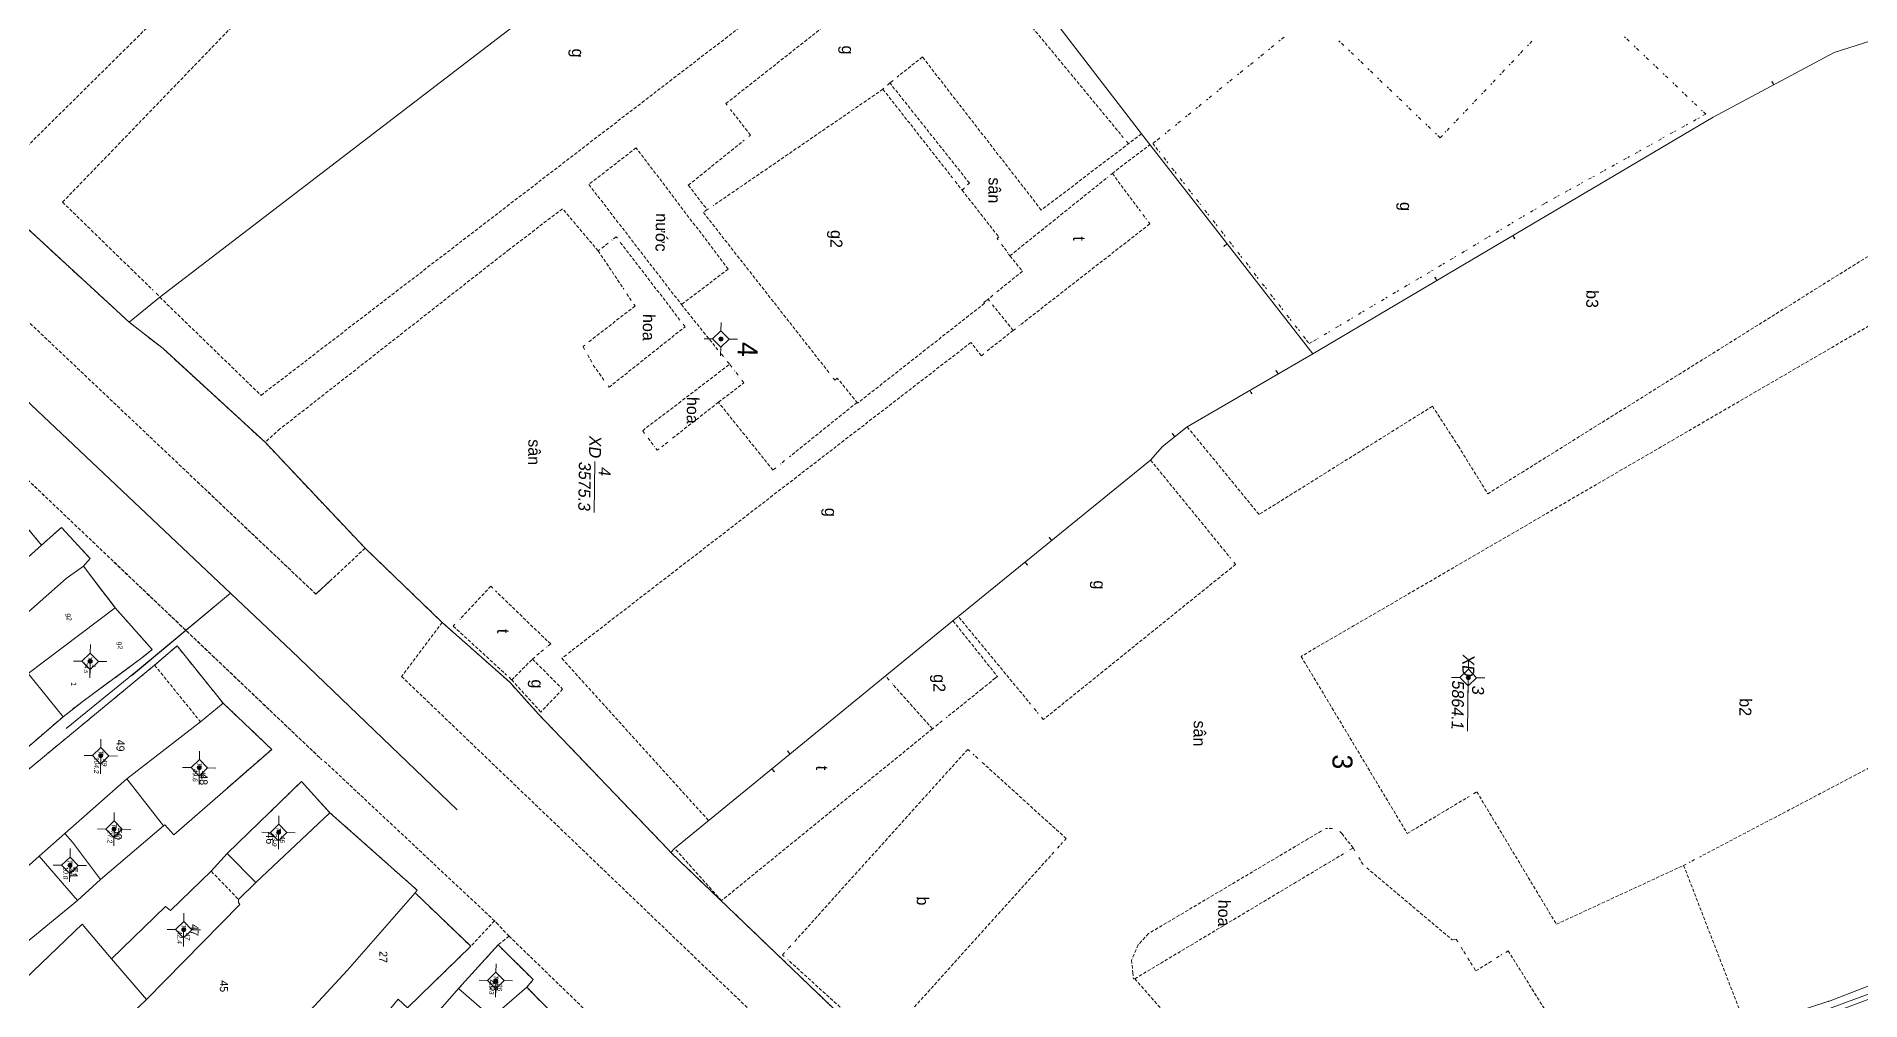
# Model space of a CAD drawing. Extents: x 601689 to 602595, y 1189742 to 1190763.
# Drawn here: x 601925.8 to 602062.5, y 1190348.7 to 1190421 of the extents above; entities that cross this region are included whole.
import ezdxf
from ezdxf.enums import TextEntityAlignment as Align

# ---------------------------------------------------------------- set-up
doc = ezdxf.new("R2010")
doc.units = 0
doc.header["$MEASUREMENT"] = 0
doc.linetypes.add('HIDDEN', pattern=[0.375, 0.25, -0.125])
for name, color, linetype in [('10', 250, 'Continuous'), ('11', 7, 'Continuous'), ('13', 7, 'Continuous'), ('14', 7, 'Continuous'), ('15', 7, 'Continuous'), ('16', 7, 'Continuous'), ('22', 7, 'Continuous'), ('53', 7, 'Continuous'), ('57', 7, 'Continuous')]:
    doc.layers.add(name, color=color, linetype=linetype)
doc.layers.get('0').off()
doc.styles.add('TXT', font='vnshx.shx')

# ---------------------------------------------------------------- blocks, each defined once
blk = doc.blocks.new('Q')
at = {"color": 7, "linetype": 'Continuous', "lineweight": 0, "style": 'TXT'}
for s, p in [('%%167o v%%207 th%%184ng 10 n%%168m 2001 %%174%%213n th%%184ng 5 n%%168m 2002', (0, 5.4)), ('Ki%%211m tra th%%184ng      n%%168m', (21, 5.4)), ('C%%172 quan %%174o v%%207: X%%221 nghi%%214p PTCN Tr%%190c %%174%%222a - B%%182n %%174%%229 ', (0, 4.4)), ('C%%172 quan ki%%211m tra: C%%171ng ty XNK v%%181 t%%173 v%%202n d%%222ch v%%244 %%167o %%174%%185c B%%182n %%174%%229', (21, 4.4))]:
    blk.add_text(s, height=0.5, dxfattribs=at).set_placement(p)
blk = doc.blocks.new('*M1943194319431943')
at = {"layer": '13', "color": 3, "linetype": 'Continuous', "lineweight": 0}
blk.add_line((602492.542, 1189624.01), (602493.562, 1189624.01), dxfattribs=at)
at = {"layer": '13', "color": 3, "linetype": 'Continuous', "lineweight": 0, "style": 'TXT', "oblique": 7.60551}
blk.add_text('T', height=0.36, dxfattribs=at).set_placement((602492.345, 1189624.01), align=Align.MIDDLE_RIGHT)
for s, p in [('26', (602492.692, 1189624.31)), ('15.3', (602492.542, 1189623.71))]:
    blk.add_text(s, height=0.36, dxfattribs=at).set_placement(p, align=Align.MIDDLE_LEFT)
blk = doc.blocks.new('*M1966196619661966')
at = {"layer": '13', "color": 3, "linetype": 'Continuous', "lineweight": 0}
blk.add_line((602481.68, 1189607.562), (602482.7, 1189607.562), dxfattribs=at)
at = {"layer": '13', "color": 3, "linetype": 'Continuous', "lineweight": 0, "style": 'TXT', "oblique": 7.60551}
blk.add_text('T', height=0.36, dxfattribs=at).set_placement((602481.483, 1189607.562), align=Align.MIDDLE_RIGHT)
for s, p in [('46', (602481.83, 1189607.862)), ('23.9', (602481.68, 1189607.262))]:
    blk.add_text(s, height=0.36, dxfattribs=at).set_placement(p, align=Align.MIDDLE_LEFT)
blk = doc.blocks.new('*M1971197119711971')
at = {"layer": '13', "color": 3, "linetype": 'Continuous', "lineweight": 0}
blk.add_line((602476.912, 1189601.548), (602477.932, 1189601.548), dxfattribs=at)
at = {"layer": '13', "color": 3, "linetype": 'Continuous', "lineweight": 0, "style": 'TXT', "oblique": 7.60551}
blk.add_text('T', height=0.36, dxfattribs=at).set_placement((602476.715, 1189601.548), align=Align.MIDDLE_RIGHT)
for s, p in [('49.6', (602476.912, 1189601.248)), ('48', (602477.062, 1189601.848))]:
    blk.add_text(s, height=0.36, dxfattribs=at).set_placement(p, align=Align.MIDDLE_LEFT)
blk = doc.blocks.new('*M1972197219721972')
at = {"layer": '13', "color": 3, "linetype": 'Continuous', "lineweight": 0}
blk.add_line((602489.072, 1189600.553), (602490.092, 1189600.553), dxfattribs=at)
at = {"layer": '13', "color": 3, "linetype": 'Continuous', "lineweight": 0, "style": 'TXT', "oblique": 7.60551}
for s, p in [('47', (602489.222, 1189600.853)), ('42.4', (602489.072, 1189600.253))]:
    blk.add_text(s, height=0.36, dxfattribs=at).set_placement(p, align=Align.MIDDLE_LEFT)
blk.add_text('T', height=0.36, dxfattribs=at).set_placement((602488.875, 1189600.553), align=Align.MIDDLE_RIGHT)
blk = doc.blocks.new('*M1975197519751975')
at = {"layer": '13', "color": 3, "linetype": 'Continuous', "lineweight": 0}
blk.add_line((602481.604, 1189595.227), (602482.624, 1189595.227), dxfattribs=at)
at = {"layer": '13', "color": 3, "linetype": 'Continuous', "lineweight": 0, "style": 'TXT', "oblique": 7.60551}
blk.add_text('T', height=0.36, dxfattribs=at).set_placement((602481.407, 1189595.227), align=Align.MIDDLE_RIGHT)
for s, p in [('50', (602481.754, 1189595.527)), ('27.2', (602481.604, 1189594.927))]:
    blk.add_text(s, height=0.36, dxfattribs=at).set_placement(p, align=Align.MIDDLE_LEFT)
blk = doc.blocks.new('*M1976197619761976')
at = {"layer": '13', "color": 3, "linetype": 'Continuous', "lineweight": 0}
blk.add_line((602476.123, 1189594.148), (602477.398, 1189594.148), dxfattribs=at)
at = {"layer": '13', "color": 3, "linetype": 'Continuous', "lineweight": 0, "style": 'TXT', "oblique": 7.60551}
blk.add_text('T', height=0.36, dxfattribs=at).set_placement((602475.926, 1189594.148), align=Align.MIDDLE_RIGHT)
for s, p in [('104.2', (602476.123, 1189593.848)), ('49', (602476.273, 1189594.448))]:
    blk.add_text(s, height=0.36, dxfattribs=at).set_placement(p, align=Align.MIDDLE_LEFT)
blk = doc.blocks.new('*M1977197719771977')
at = {"layer": '13', "color": 3, "linetype": 'Continuous', "lineweight": 0}
blk.add_line((602484.367, 1189591.95), (602485.387, 1189591.95), dxfattribs=at)
at = {"layer": '13', "color": 3, "linetype": 'Continuous', "lineweight": 0, "style": 'TXT', "oblique": 7.60551}
blk.add_text('T', height=0.36, dxfattribs=at).set_placement((602484.17, 1189591.95), align=Align.MIDDLE_RIGHT)
for s, p in [('10.8', (602484.367, 1189591.65)), ('51', (602484.517, 1189592.25))]:
    blk.add_text(s, height=0.36, dxfattribs=at).set_placement(p, align=Align.MIDDLE_LEFT)
blk = doc.blocks.new('CENTRD')
at = {"layer": '11', "linetype": 'Continuous', "lineweight": 0}
h = blk.add_hatch(color=2, dxfattribs=at)
edge = h.paths.add_edge_path()
edge.add_arc((0, 0), 0.15, 0, 360)
at = {"layer": '11', "color": 2, "linetype": 'Continuous', "lineweight": 0}
for p, q in [((-0.62, 0), (-1.25, 0)), ((0, 0.62), (-0.62, 0)), ((-0.62, 0), (0, -0.62)), ((0, 1.25), (0, 0.62)), ((0.62, 0), (0, 0.62)), ((0, -0.62), (0.62, 0)), ((1.25, 0), (0.62, 0)), ((0, -0.62), (0, -1.25))]:
    blk.add_line(p, q, dxfattribs=at)
blk.add_circle((0, 0), 0.15, dxfattribs=at)
blk = doc.blocks.new('*M2054205420542054')
at = {"layer": '13', "color": 3, "linetype": 'Continuous', "lineweight": 0}
blk.add_line((602469.057, 1189593.248), (602470.077, 1189593.248), dxfattribs=at)
at = {"layer": '13', "color": 3, "linetype": 'Continuous', "lineweight": 0, "style": 'TXT', "oblique": 7.60551}
blk.add_text('T', height=0.3, dxfattribs=at).set_placement((602468.869, 1189593.248), align=Align.MIDDLE_RIGHT)
for s, p in [('34.5', (602469.057, 1189592.948)), ('1', (602469.207, 1189593.548))]:
    blk.add_text(s, height=0.3, dxfattribs=at).set_placement(p, align=Align.MIDDLE_LEFT)
blk = doc.blocks.new('NH3R')
at = {"layer": '16', "color": 7, "linetype": 'Continuous', "lineweight": 0}
for p, q in [((0, 0), (0.3, 0)), ((0.3, 0), (0.19, 0.03)), ((0.3, 0), (0.19, -0.03))]:
    blk.add_line(p, q, dxfattribs=at)
blk = doc.blocks.new('*M2093209320932093')
at = {"layer": '13', "color": 3, "linetype": 'Continuous', "lineweight": 0}
blk.add_line((602468.89, 1189696.569), (602472.715, 1189696.569), dxfattribs=at)
at = {"layer": '13', "color": 3, "linetype": 'Continuous', "lineweight": 0, "style": 'TXT', "oblique": 7.60551}
blk.add_text('XD', height=0.9, dxfattribs=at).set_placement((602468.595, 1189696.569), align=Align.MIDDLE_RIGHT)
for s, p in [('3', (602469.266, 1189697.319)), ('5864.1', (602468.89, 1189695.819))]:
    blk.add_text(s, height=0.9, dxfattribs=at).set_placement(p, align=Align.MIDDLE_LEFT)
blk = doc.blocks.new('*M2095209520952095')
at = {"layer": '13', "color": 3, "linetype": 'Continuous', "lineweight": 0}
blk.add_line((602444.326, 1189640.18), (602448.15, 1189640.18), dxfattribs=at)
at = {"layer": '13', "color": 3, "linetype": 'Continuous', "lineweight": 0, "style": 'TXT', "oblique": 7.60551}
blk.add_text('XD', height=0.9, dxfattribs=at).set_placement((602444.031, 1189640.18), align=Align.MIDDLE_RIGHT)
for s, p in [('4', (602444.7, 1189640.93)), ('3575.3', (602444.326, 1189639.43))]:
    blk.add_text(s, height=0.9, dxfattribs=at).set_placement(p, align=Align.MIDDLE_LEFT)

msp = doc.modelspace()

# ---------------------------------------------------------------- linework, layer by layer
at = {"layer": '10', "color": 7, "linetype": 'Continuous', "lineweight": 0}
for p, q in [((601922.74, 1190379.78), (601926.14, 1190382.84)), ((601929.29, 1190381.26), (601931.67, 1190378.12)), ((601927.76, 1190369.96), (601922.44, 1190365.39)), ((601932.55, 1190365.3), (601927.88, 1190361.22)), ((601932.55, 1190365.3), (601935.28, 1190361.79)), ((601947.76, 1190362.77), (601942.22, 1190357.53)), ((601927.88, 1190361.22), (601925.96, 1190359.52)), ((601935.28, 1190361.79), (601930.57, 1190357.77)), ((601940.07, 1190359.72), (601942.22, 1190357.53)), ((601928.85, 1190356.2), (601925.96, 1190359.52)), ((601930.57, 1190357.77), (601928.85, 1190356.2)), ((601931.4, 1190351.81), (601934.01, 1190348.76))]:
    msp.add_line(p, q, dxfattribs=at)
for points in [[(601874.39, 1190455.42), (601904.3, 1190426.72), (601907.18, 1190423.79), (601917.07, 1190414.1), (601921.84, 1190409.54), (601932.71, 1190399.55)], [(602021.44, 1190397.17), (602008.6, 1190413.66), (601987.25, 1190441.44), (601935.02, 1190401.43), (601932.71, 1190399.55)], [(602067.22, 1190420.38), (602066.65, 1190421.71), (602060.53, 1190419.76), (602051.47, 1190414.91), (602021.44, 1190397.17)], [(601973.31, 1190359.8), (601973.1, 1190360.04), (601963.39, 1190370.17), (601961.24, 1190372.55), (601956.18, 1190377.04), (601950.4, 1190382.6), (601942.91, 1190390.54), (601935.25, 1190397.56), (601932.71, 1190399.55)], [(602021.44, 1190397.17), (602012.03, 1190391.7), (602010.17, 1190390.23), (602009.29, 1190389.2), (601994.47, 1190377.16), (601973.6, 1190360.1), (601973.31, 1190359.8)], [(601926.14, 1190382.84), (601922, 1190387.81), (601917.78, 1190384.32)], [(601926.14, 1190382.84), (601927.64, 1190384.15), (601929.79, 1190381.82), (601929.29, 1190381.26)], [(601929.29, 1190381.26), (601928, 1190380.32), (601917.38, 1190370.97), (601918.87, 1190369.32)], [(601931.67, 1190378.12), (601925.13, 1190373.2), (601927.76, 1190369.96)], [(601931.67, 1190378.12), (601934.44, 1190375), (601933.67, 1190374.37), (601929.26, 1190371.14), (601927.76, 1190369.96)], [(601921.42, 1190362.93), (601934.62, 1190373.83), (601936.3, 1190375.28), (601939.75, 1190370.99)], [(601932.55, 1190365.3), (601938.06, 1190369.58), (601939.75, 1190370.99)], [(601939.75, 1190370.99), (601943.4, 1190367.52), (601936.06, 1190361.11), (601935.38, 1190361.87), (601935.28, 1190361.79)], [(601940.07, 1190359.72), (601945.63, 1190365.11), (601947.76, 1190362.77)], [(601921.42, 1190362.93), (601924.98, 1190358.64), (601925.96, 1190359.52)], [(601947.76, 1190362.77), (601954.31, 1190356.96), (601954.15, 1190356.76)], [(601930.57, 1190357.77), (601928.46, 1190360.56), (601927.88, 1190361.22)], [(601940.07, 1190359.72), (601938.87, 1190358.38), (601935.81, 1190355.45), (601935.43, 1190355.73), (601931.4, 1190351.81)], [(601973.31, 1190359.8), (601987.92, 1190345.79), (601993.95, 1190340.2), (602001.86, 1190333.11), (602001.74, 1190332.99), (602009.03, 1190326.53), (602012.56, 1190330.05), (602037.04, 1190343.96), (602038.6, 1190341.26), (602048.07, 1190343.99), (602057.42, 1190346.82), (602060.42, 1190347.78), (602063.32, 1190348.88)], [(601942.22, 1190357.53), (601940.91, 1190356.27), (601940.9, 1190356.04), (601941.01, 1190355.9), (601934.01, 1190348.76)], [(601928.85, 1190356.2), (601924.78, 1190352.86), (601924.26, 1190353.29), (601922.61, 1190351.58)], [(601954.15, 1190356.76), (601949.09, 1190350.96), (601944.11, 1190345.59), (601937.62, 1190339.87), (601939.63, 1190337.21)], [(601954.15, 1190356.76), (601958.32, 1190352.76), (601953.57, 1190348.14), (601952.88, 1190348.8), (601951.67, 1190347.32)], [(601924.27, 1190349.69), (601929.18, 1190354.42), (601931.4, 1190351.81)], [(601962.52, 1190349.68), (601963, 1190350.26), (601960.37, 1190352.86), (601957.4, 1190349.58)], [(601934.01, 1190348.76), (601927.41, 1190342.46), (601923.15, 1190338.98)], [(601957.4, 1190349.58), (601953.76, 1190345.42), (601955.12, 1190344.16), (601955.67, 1190343.69), (601953.51, 1190341.3), (601954.97, 1190339.94), (601947.14, 1190331.72)], [(601957.4, 1190349.58), (601959.89, 1190347.42), (601962.52, 1190349.68)], [(601962.52, 1190349.68), (601964.96, 1190347.21), (601967.35, 1190345)]]:
    msp.add_lwpolyline(points, dxfattribs=at)
at = {"layer": '14', "color": 6, "linetype": 'HIDDEN', "lineweight": 0}
for p, q in [((601927.72, 1190408.54), (601976.01, 1190458.55)), ((601942.6, 1190394.06), (601992.9, 1190432.72)), ((601977.45, 1190415.93), (601994.22, 1190429.15)), ((601994.22, 1190429.15), (602007.24, 1190413.39)), ((602018.52, 1190420.28), (602018.13, 1190419.97)), ((602019.3, 1190420.91), (602018.91, 1190420.6)), ((602023.78, 1190420.29), (602023.41, 1190420.64)), ((602024.5, 1190419.6), (602024.13, 1190419.95)), ((602037.19, 1190419.9), (602036.85, 1190419.53)), ((602037.88, 1190420.62), (602037.54, 1190420.25)), ((602045.16, 1190420.6), (602044.81, 1190420.94)), ((602045.89, 1190419.91), (602045.53, 1190420.25)), ((601992.18, 1190419.43), (601990.29, 1190417.92)), ((602001.09, 1190407.95), (601992.18, 1190419.43)), ((602016.97, 1190419.02), (602016.58, 1190418.71)), ((602017.74, 1190419.65), (602017.35, 1190419.34)), ((602025.22, 1190418.9), (602024.85, 1190419.26)), ((602025.94, 1190418.21), (602025.58, 1190418.56)), ((602036.51, 1190419.17), (602036.17, 1190418.81)), ((602046.61, 1190419.22), (602046.26, 1190419.56)), ((602047.35, 1190418.54), (602046.98, 1190418.88)), ((601989.74, 1190417.48), (601989.53, 1190417.28)), ((601989.98, 1190417.67), (601989.74, 1190417.48)), ((601989.88, 1190417.31), (601989.74, 1190417.48)), ((601995.7, 1190409.98), (601989.88, 1190417.3)), ((602014.63, 1190417.14), (602014.25, 1190416.82)), ((602015.41, 1190417.77), (602015.03, 1190417.45)), ((602016.19, 1190418.4), (602015.8, 1190418.08)), ((602026.66, 1190417.52), (602026.31, 1190417.87)), ((602027.38, 1190416.83), (602027.03, 1190417.18)), ((602035.13, 1190417.72), (602034.79, 1190417.36)), ((602035.82, 1190418.45), (602035.48, 1190418.08)), ((602048.07, 1190417.85), (602047.71, 1190418.19)), ((602048.8, 1190417.16), (602048.43, 1190417.5)), ((601989.22, 1190417.01), (601976.5, 1190408.28)), ((601977.54, 1190415.81), (601977.45, 1190415.93)), ((601989.3, 1190417.09), (601989.22, 1190417.01)), ((601989.22, 1190417.01), (601994.43, 1190410.37)), ((602013.09, 1190415.88), (602012.69, 1190415.56)), ((602013.86, 1190416.51), (602013.47, 1190416.19)), ((602028.11, 1190416.14), (602027.75, 1190416.49)), ((602028.83, 1190415.44), (602028.47, 1190415.8)), ((602033.75, 1190416.27), (602033.41, 1190415.91)), ((602034.44, 1190416.99), (602034.1, 1190416.63)), ((602049.52, 1190416.47), (602049.15, 1190416.81)), ((602050.25, 1190415.78), (602049.88, 1190416.12)), ((601979.29, 1190413.57), (601977.79, 1190415.49)), ((602011.53, 1190414.62), (602011.15, 1190414.3)), ((602012.31, 1190415.25), (602011.91, 1190414.93)), ((602029.55, 1190414.75), (602029.19, 1190415.1)), ((602030.27, 1190414.06), (602029.91, 1190414.41)), ((602032.37, 1190414.82), (602032.03, 1190414.46)), ((602033.06, 1190415.54), (602032.72, 1190415.19)), ((602049.11, 1190414.13), (602049.55, 1190414.38)), ((602049.98, 1190414.62), (602050.43, 1190414.87)), ((601974.63, 1190409.81), (601978.81, 1190413.18)), ((601979.16, 1190413.46), (601979.29, 1190413.57)), ((602008.6, 1190413.66), (602001.09, 1190407.95)), ((602007.47, 1190413.11), (602007.63, 1190412.92)), ((602009.97, 1190413.36), (602009.46, 1190412.94)), ((602010.75, 1190413.99), (602010.37, 1190413.67)), ((602031.17, 1190413.55), (602030.99, 1190413.37)), ((602031.68, 1190414.1), (602031.38, 1190413.78)), ((602047.36, 1190413.17), (602047.79, 1190413.41)), ((602048.24, 1190413.66), (602048.67, 1190413.89)), ((601970.72, 1190412.61), (601967.17, 1190409.87)), ((601977.63, 1190403.52), (601970.72, 1190412.61)), ((602006.42, 1190410.7), (602009.21, 1190412.83)), ((602009.46, 1190412.94), (602009.97, 1190412.28)), ((602010.27, 1190411.89), (602010.59, 1190411.49)), ((602044.74, 1190411.71), (602045.18, 1190411.96)), ((602045.61, 1190412.19), (602046.05, 1190412.44)), ((602046.49, 1190412.68), (602046.92, 1190412.92)), ((601998.74, 1190404.52), (602006.08, 1190410.42)), ((602006.28, 1190410.59), (602006.42, 1190410.7)), ((602006.42, 1190410.7), (602008.53, 1190407.87)), ((602010.89, 1190411.1), (602011.2, 1190410.7)), ((602011.51, 1190410.31), (602011.82, 1190409.92)), ((602042.11, 1190410.26), (602042.56, 1190410.5)), ((602042.99, 1190410.74), (602043.42, 1190410.98)), ((602043.86, 1190411.22), (602044.3, 1190411.47)), ((601967.17, 1190409.87), (601974.11, 1190400.87)), ((601974.63, 1190409.81), (601976.05, 1190407.98)), ((601994.64, 1190410.11), (601995.02, 1190409.62)), ((601995.11, 1190409.51), (601995.16, 1190409.44)), ((601995.16, 1190409.44), (601995.36, 1190409.64)), ((601995.16, 1190409.44), (601997.9, 1190405.93)), ((601995.57, 1190409.85), (601995.7, 1190409.98)), ((602012.12, 1190409.52), (602012.43, 1190409.13)), ((602039.49, 1190408.81), (602039.92, 1190409.05)), ((602040.37, 1190409.28), (602040.8, 1190409.53)), ((602041.24, 1190409.77), (602041.68, 1190410.02)), ((601927.72, 1190408.54), (601934.5, 1190401.94)), ((601965.2, 1190408.05), (601961.21, 1190405)), ((601967.87, 1190404.89), (601965.2, 1190408.05)), ((601976.05, 1190407.98), (601975.76, 1190407.77)), ((601975.76, 1190407.77), (601985.25, 1190395.67)), ((601976.16, 1190408.05), (601976.05, 1190407.98)), ((602008.71, 1190407.61), (602008.97, 1190407.27)), ((602012.74, 1190408.73), (602013.04, 1190408.34)), ((602013.36, 1190407.95), (602013.66, 1190407.56)), ((602036.9, 1190407.29), (602037.33, 1190407.54)), ((602037.76, 1190407.8), (602038.19, 1190408.05)), ((602009.23, 1190406.91), (601999.42, 1190399.26)), ((602009.12, 1190407.07), (602009.23, 1190406.91)), ((602013.97, 1190407.16), (602014.28, 1190406.77)), ((602014.59, 1190406.38), (602014.89, 1190405.98)), ((602067.21, 1190407.06), (602034.56, 1190386.68)), ((602035.19, 1190406.26), (602035.61, 1190406.52)), ((602036.04, 1190406.77), (602036.47, 1190407.03)), ((601961.21, 1190405), (601944.02, 1190391.54)), ((601968, 1190404.99), (601967.87, 1190404.89)), ((601967.87, 1190404.89), (601969.8, 1190402.02)), ((601968.63, 1190405.48), (601968.13, 1190405.08)), ((601969.22, 1190405.94), (601968.89, 1190405.68)), ((601969.31, 1190405.83), (601969.22, 1190405.94)), ((601973.35, 1190400.57), (601969.45, 1190405.63)), ((601997.9, 1190405.93), (601997.78, 1190405.82)), ((601997.78, 1190405.82), (601997.86, 1190405.72)), ((601998.1, 1190405.38), (601998.59, 1190404.73)), ((602015.21, 1190405.59), (602015.51, 1190405.19)), ((602015.82, 1190404.8), (602016.13, 1190404.4)), ((602032.61, 1190404.73), (602033.03, 1190404.98)), ((602033.46, 1190405.24), (602033.9, 1190405.5)), ((602034.32, 1190405.76), (602034.75, 1190406.01)), ((601977.63, 1190403.52), (601974.11, 1190400.87)), ((601998.64, 1190404.65), (601998.74, 1190404.52)), ((601998.74, 1190404.52), (601999.68, 1190403.36)), ((602016.44, 1190404.01), (602016.74, 1190403.62)), ((602030.02, 1190403.2), (602030.46, 1190403.45)), ((602030.88, 1190403.7), (602031.31, 1190403.97)), ((602031.75, 1190404.22), (602032.17, 1190404.47)), ((601999.68, 1190403.36), (601997.77, 1190401.82)), ((602017.05, 1190403.22), (602017.36, 1190402.83)), ((602017.66, 1190402.43), (602017.98, 1190402.04)), ((602069.62, 1190403.04), (602020.57, 1190374.49)), ((602028.31, 1190402.18), (602028.73, 1190402.43)), ((602029.17, 1190402.69), (602029.6, 1190402.94)), ((601934.74, 1190401.71), (601935.02, 1190401.43)), ((601935.01, 1190401.42), (601942.6, 1190394.06)), ((601970.64, 1190400.76), (601967.11, 1190398.02)), ((601970.02, 1190401.68), (601970.35, 1190401.18)), ((601970.54, 1190400.9), (601970.64, 1190400.76)), ((601974.11, 1190400.87), (601976.87, 1190397.44)), ((601996.84, 1190400.96), (601987.32, 1190393.48)), ((601996.93, 1190401.14), (601996.79, 1190401.02)), ((601996.79, 1190401.02), (601996.84, 1190400.96)), ((601997.47, 1190401.56), (601996.96, 1190401.16)), ((601997.2, 1190401.13), (601997.11, 1190401.27)), ((601998.99, 1190398.93), (601997.44, 1190400.84)), ((602018.28, 1190401.65), (602018.59, 1190401.25)), ((602018.9, 1190400.86), (602019.21, 1190400.46)), ((602025.73, 1190400.64), (602026.16, 1190400.9)), ((602026.59, 1190401.15), (602027.02, 1190401.41)), ((602027.44, 1190401.66), (602027.88, 1190401.91)), ((601974, 1190399.7), (601973.35, 1190400.57)), ((601974.39, 1190399.2), (601974.2, 1190399.45)), ((602019.51, 1190400.07), (602019.83, 1190399.67)), ((602023.15, 1190399.11), (602023.58, 1190399.36)), ((602024.02, 1190399.62), (602024.44, 1190399.87)), ((602024.87, 1190400.13), (602025.3, 1190400.39)), ((601995.82, 1190398.02), (601965.54, 1190374.65)), ((601968.69, 1190394.67), (601974.39, 1190399.2)), ((601996.6, 1190397.03), (601995.82, 1190398.02)), ((601998.99, 1190398.93), (601997.04, 1190397.39)), ((601999.15, 1190399.05), (601998.99, 1190398.93)), ((602020.13, 1190399.28), (602020.44, 1190398.89)), ((602020.75, 1190398.49), (602021.18, 1190397.94)), ((602021.18, 1190397.94), (602021.86, 1190398.34)), ((602022.29, 1190398.6), (602022.72, 1190398.85)), ((601966.87, 1190397.83), (601966.74, 1190397.72)), ((601966.74, 1190397.72), (601966.91, 1190397.4)), ((601967.09, 1190397.09), (601967.42, 1190396.48)), ((601977.1, 1190397.16), (601977.34, 1190396.87)), ((601977.55, 1190396.6), (601977.73, 1190396.39)), ((601996.78, 1190397.18), (601996.6, 1190397.03)), ((601967.51, 1190396.32), (601968.34, 1190395.16)), ((601971.21, 1190391.41), (601977.73, 1190396.39)), ((601977.9, 1190396.17), (601977.73, 1190396.39)), ((601978.36, 1190395.57), (601978.09, 1190395.92)), ((601978.8, 1190395), (601978.61, 1190395.24)), ((601985.49, 1190395.35), (601985.61, 1190395.2)), ((601985.8, 1190395.35), (601985.61, 1190395.2)), ((601987.32, 1190393.48), (601985.8, 1190395.35)), ((601968.62, 1190394.78), (601968.69, 1190394.67)), ((601976.89, 1190393.54), (601978.8, 1190395)), ((601976.89, 1190393.54), (601973.44, 1190390.84)), ((601980.97, 1190388.46), (601976.89, 1190393.54)), ((601987.28, 1190393.53), (601982.21, 1190389.45)), ((602030.42, 1190393.24), (602017.42, 1190385.13)), ((602030.42, 1190393.24), (602032.36, 1190390.25)), ((601944.02, 1190391.54), (601942.91, 1190390.54)), ((601971.21, 1190391.41), (601971.38, 1190391.18)), ((602012.03, 1190391.7), (602017.42, 1190385.13)), ((601971.62, 1190390.85), (601972.09, 1190390.21)), ((601972.2, 1190390.08), (601972.3, 1190389.94)), ((601972.44, 1190390.04), (601972.3, 1190389.94)), ((601973.1, 1190390.56), (601972.64, 1190390.21)), ((602032.36, 1190390.25), (602034.56, 1190386.68)), ((601981.18, 1190388.62), (601980.97, 1190388.46)), ((601981.85, 1190389.17), (601981.54, 1190388.91)), ((602009.29, 1190389.2), (602015.28, 1190381.86)), ((602015.52, 1190381.56), (602015.66, 1190381.38)), ((602015.66, 1190381.38), (602001.24, 1190369.75)), ((601959.83, 1190379.75), (601957.49, 1190377.26)), ((601959.98, 1190379.6), (601959.83, 1190379.75)), ((601964.06, 1190375.65), (601960.18, 1190379.4)), ((601957.14, 1190376.9), (601957.01, 1190376.75)), ((601957.01, 1190376.75), (601961.01, 1190373.09)), ((601994.47, 1190377.16), (601997.81, 1190372.98)), ((601994.93, 1190377.41), (602000.29, 1190370.91)), ((602084.43, 1190377.34), (602050.45, 1190359.45)), ((601963.77, 1190374.98), (601963.28, 1190374.58)), ((601964.33, 1190375.44), (601964.01, 1190375.18)), ((601964.33, 1190375.44), (601964.06, 1190375.65)), ((601934.62, 1190373.83), (601937.96, 1190369.71)), ((601961.4, 1190372.72), (601962.94, 1190374.29)), ((601963.13, 1190374.44), (601962.94, 1190374.29)), ((601962.94, 1190374.29), (601965.21, 1190372.03)), ((601965.49, 1190374.61), (601965.15, 1190374.34)), ((601965.15, 1190374.34), (601976.15, 1190362.18)), ((602020.57, 1190374.49), (602028.53, 1190361.21)), ((601961.2, 1190372.92), (601961.4, 1190372.72)), ((601963.57, 1190370.32), (601961.4, 1190372.72)), ((601965.21, 1190372.03), (601963.57, 1190370.32)), ((601989.68, 1190372.71), (601989.41, 1190373.02)), ((601992.93, 1190369.06), (601989.92, 1190372.44)), ((601996.66, 1190372.06), (601993.95, 1190369.88)), ((601997.64, 1190372.86), (601996.66, 1190372.06)), ((601997.81, 1190372.98), (601997.64, 1190372.86)), ((601937.96, 1190369.71), (601938.06, 1190369.58)), ((601993.67, 1190369.66), (601993.18, 1190369.26)), ((602000.57, 1190370.58), (602000.85, 1190370.22)), ((602001.1, 1190369.93), (602001.24, 1190369.75)), ((601992.93, 1190369.06), (601977.12, 1190356.18)), ((601993.03, 1190369.14), (601992.93, 1190369.06)), ((601995.58, 1190367.52), (601982.54, 1190353.05)), ((601995.73, 1190367.38), (601995.58, 1190367.52)), ((601996.34, 1190366.83), (601995.98, 1190367.16)), ((602002.96, 1190360.83), (601996.67, 1190366.54)), ((602028.53, 1190361.21), (602033.16, 1190363.99)), ((602033.49, 1190364.18), (602033.74, 1190364.34)), ((602033.74, 1190364.34), (602039.71, 1190354.41)), ((602022.09, 1190361.4), (602009.13, 1190353.71)), ((602022.92, 1190361.59), (602022.41, 1190361.59)), ((602023.65, 1190361.18), (602023.42, 1190361.43)), ((602024.47, 1190360.13), (602023.65, 1190361.18)), ((601977.12, 1190356.18), (601973.6, 1190360.1)), ((601989.07, 1190345.42), (602002.1, 1190359.88)), ((602002.3, 1190360.11), (602002.69, 1190360.54)), ((602002.83, 1190360.69), (602002.96, 1190360.83)), ((602008.1, 1190350.32), (602023.88, 1190359.77)), ((602024.23, 1190359.98), (602024.47, 1190360.13)), ((602024.47, 1190360.13), (602024.63, 1190359.87)), ((601938.87, 1190358.38), (601940.91, 1190356.27)), ((602024.89, 1190359.42), (602025.26, 1190358.81)), ((602025.49, 1190358.64), (602031.9, 1190353.24)), ((602039.71, 1190354.41), (602049.25, 1190358.82)), ((602049.43, 1190358.92), (602049.25, 1190358.82)), ((602049.25, 1190358.82), (602054.08, 1190346.34)), ((602050.07, 1190359.26), (602049.69, 1190359.05)), ((602031.9, 1190353.24), (602032.2, 1190353.28)), ((602032.2, 1190353.28), (602032.33, 1190353.08)), ((601981.84, 1190352.29), (601981.69, 1190352.1)), ((601981.81, 1190351.99), (601981.69, 1190352.1)), ((601982.31, 1190352.8), (601982.05, 1190352.51)), ((601989.07, 1190345.42), (601982.08, 1190351.76)), ((602032.57, 1190352.69), (602032.9, 1190352.14)), ((602033.07, 1190351.87), (602033.42, 1190351.31)), ((602033.67, 1190350.91), (602034.91, 1190351.68)), ((602035.22, 1190351.88), (602035.63, 1190352.14)), ((602035.91, 1190352.3), (602036.09, 1190352.42)), ((602036.09, 1190352.42), (602040.02, 1190346.13)), ((602007.95, 1190350.79), (602008, 1190350.32)), ((602008.1, 1190350.32), (602008, 1190350.32)), ((602008.1, 1190350.32), (602012.4, 1190345.44)), ((602033.51, 1190351.16), (602033.67, 1190350.91))]:
    msp.add_line(p, q, dxfattribs=at)
for points in [[(602050.7, 1190415.03), (602050.92, 1190415.14), (602050.6, 1190415.43)], [(602030.99, 1190413.37), (602030.99, 1190413.37), (602030.64, 1190413.72)], [(602038.62, 1190408.31), (602038.9, 1190408.47), (602039.05, 1190408.56)], [(602009.13, 1190353.71), (602008.35, 1190352.86), (602007.86, 1190351.72), (602007.95, 1190350.8)]]:
    msp.add_lwpolyline(points, dxfattribs=at)
at = {"layer": '22', "color": 7, "linetype": 'HIDDEN', "lineweight": 0}
for p, q in [((601921.84, 1190409.54), (601978.81, 1190465.93)), ((601921.84, 1190409.54), (601932.71, 1190399.55)), ((601908.24, 1190403.77), (601942.94, 1190370.76)), ((601908.24, 1190403.77), (601947.16, 1190366.74)), ((601920.93, 1190403.58), (601946.71, 1190379.16)), ((601920.93, 1190403.58), (601946.71, 1190379.16)), ((601935.25, 1190397.56), (601932.71, 1190399.55)), ((601935.25, 1190397.56), (601942.91, 1190390.54)), ((601941.91, 1190391.45), (601942.91, 1190390.54)), ((601942.91, 1190390.54), (601950.4, 1190382.6)), ((601942.91, 1190390.54), (601947.85, 1190385.29)), ((601922, 1190387.81), (601926.14, 1190382.84)), ((601937.83, 1190387.56), (601946.71, 1190379.16)), ((601926.14, 1190382.84), (601927.64, 1190384.15)), ((601927.64, 1190384.15), (601929.79, 1190381.82)), ((601929.79, 1190381.82), (601929.29, 1190381.26)), ((601931.57, 1190381.56), (601947.16, 1190366.74)), ((601950.4, 1190382.6), (601946.71, 1190379.16)), ((601950.4, 1190382.6), (601946.71, 1190379.16)), ((601956.18, 1190377.04), (601950.4, 1190382.6)), ((601929.29, 1190381.26), (601931.67, 1190378.12)), ((601930.11, 1190380.16), (601931.67, 1190378.12)), ((601947.78, 1190380.16), (601946.71, 1190379.16)), ((601931.67, 1190378.12), (601934.44, 1190375)), ((601931.67, 1190378.12), (601934.44, 1190375)), ((601956.18, 1190377.04), (601953.14, 1190372.98)), ((601956.18, 1190377.04), (601953.14, 1190372.98)), ((601961.24, 1190372.55), (601956.18, 1190377.04)), ((601934.44, 1190375), (601933.67, 1190374.37)), ((601934.44, 1190375), (601933.67, 1190374.37)), ((601934.62, 1190373.83), (601921.42, 1190362.93)), ((601933.67, 1190374.37), (601929.26, 1190371.14)), ((601933.67, 1190374.37), (601932.48, 1190373.5)), ((601934.62, 1190373.83), (601933.19, 1190372.65)), ((601953.14, 1190372.98), (601984.67, 1190342.78)), ((601963.39, 1190370.17), (601961.24, 1190372.55)), ((601929.26, 1190371.14), (601927.76, 1190369.96)), ((601939.75, 1190370.99), (601941.32, 1190369.5)), ((601939.75, 1190370.99), (601943.4, 1190367.52)), ((601927.76, 1190369.96), (601922.44, 1190365.39)), ((601973.1, 1190360.04), (601963.39, 1190370.17)), ((601940.08, 1190364.63), (601943.4, 1190367.52)), ((601947.35, 1190366.62), (601960.11, 1190354.66)), ((601947.35, 1190366.62), (601960.11, 1190354.66)), ((601945.63, 1190365.11), (601942.91, 1190362.47)), ((601945.63, 1190365.11), (601947.76, 1190362.77)), ((601947.76, 1190362.77), (601954.31, 1190356.96)), ((601973.31, 1190359.8), (601973.1, 1190360.04)), ((601973.31, 1190359.8), (601987.92, 1190345.79)), ((601954.31, 1190356.96), (601954.15, 1190356.76)), ((601954.15, 1190356.76), (601958.32, 1190352.76)), ((601960.11, 1190354.66), (601958.32, 1190352.76)), ((601960.11, 1190354.66), (601958.32, 1190352.76)), ((601961.19, 1190353.52), (601960.11, 1190354.66)), ((601960.37, 1190354.38), (601960.11, 1190354.66)), ((601960.37, 1190352.86), (601957.4, 1190349.58)), ((601961.19, 1190353.52), (601960.37, 1190352.86)), ((601961.19, 1190353.52), (601960.37, 1190352.86)), ((601960.37, 1190352.86), (601963, 1190350.26)), ((601961.19, 1190353.52), (601960.7, 1190354.04)), ((601961.19, 1190353.52), (601972.04, 1190343.01)), ((601961.19, 1190353.52), (601972.04, 1190343.01)), ((601958.32, 1190352.76), (601955.8, 1190350.3)), ((601963, 1190350.26), (601962.52, 1190349.68)), ((601962.52, 1190349.68), (601964.96, 1190347.21))]:
    msp.add_line(p, q, dxfattribs=at)
for points in [[(601934.62, 1190373.83), (601936.3, 1190375.28), (601939.75, 1190370.99)], [(601934.62, 1190373.83), (601936.3, 1190375.28), (601939.75, 1190370.99)], [(601953.14, 1190372.98), (601984.67, 1190342.78), (601985.4, 1190342.93), (601987.92, 1190345.79)]]:
    msp.add_lwpolyline(points, dxfattribs=at)
at = {"layer": '57', "color": 172, "linetype": 'Continuous', "lineweight": 0}
msp.add_line((601940.32, 1190379.22), (601932.88, 1190373.04), dxfattribs=at)
for points in [[(601884.22, 1190432.15), (601892.83, 1190424.02), (601893.01, 1190423.85), (601909.16, 1190408.61), (601921.72, 1190396.78), (601944.89, 1190374.91), (601957.29, 1190362.98)], [(601940.32, 1190379.22), (601933.37, 1190373.45), (601927.99, 1190369.09)], [(601940.32, 1190379.22), (601933.37, 1190373.45), (601927.99, 1190369.09)], [(602065.78, 1190350.47), (602063.09, 1190349.76), (602063, 1190349.73), (602060.1, 1190348.63), (602060.14, 1190348.64), (602057.15, 1190347.68), (602047.85, 1190344.87)], [(602054.66, 1190346.42), (602059.72, 1190347.93), (602063.16, 1190349.2), (602065.99, 1190349.94)]]:
    msp.add_lwpolyline(points, dxfattribs=at)

# ---------------------------------------------------------------- block references
at = {"color": 7, "linetype": 'Continuous', "lineweight": 0, "rotation": 269.1680420500809}
msp.add_blockref('Q', (601992.56, 1190378.24), dxfattribs=at)
at = {"layer": '11', "color": 2, "linetype": 'Continuous', "lineweight": 0, "rotation": 269.1680420500809}
for p in [(601977.07, 1190398.28), (601929.79, 1190374.12), (602033.1, 1190372.9), (601930.58, 1190367.04), (601937.97, 1190366.14), (601931.58, 1190361.54), (601943.92, 1190361.29), (601928.27, 1190358.83), (601936.8, 1190354), (601960.2, 1190350.19)]:
    msp.add_blockref('CENTRD', p, dxfattribs=at)
at = {"layer": '13', "color": 3, "linetype": 'Continuous', "lineweight": 0, "rotation": 269.1680420500809}
for name, p in [('*M2095209520952095', (-578799.71, 1810043.37)), ('*M2054205420542054', (-578790.27, 1810052.36)), ('*M2093209320932093', (-578790.27, 1810052.36)), ('*M1976197619761976', (-578790.27, 1810052.36)), ('*M1971197119711971', (-578790.27, 1810052.36)), ('*M1975197519751975', (-578790.27, 1810052.36)), ('*M1966196619661966', (-578790.27, 1810052.36)), ('*M1977197719771977', (-578790.27, 1810052.36)), ('*M1972197219721972', (-578790.27, 1810052.36)), ('*M1943194319431943', (-578790.27, 1810052.36))]:
    msp.add_blockref(name, p, dxfattribs=at)
at = {"layer": '16', "color": 7, "linetype": 'Continuous', "lineweight": 0}
for p, rotation in [((602056, 1190417.33), 118.1256487304567), ((602015.01, 1190405.41), 217.9191447290332), ((602036.45, 1190406.04), 300.5743610894544), ((602030.74, 1190402.66), 118.1256487304567), ((602001.88, 1190383.18), 129.0756515654116), ((602001.88, 1190383.18), 129.0756515654116)]:
    msp.add_blockref('NH3R', p, dxfattribs=dict(at, rotation=rotation))
for p, xscale, yscale, rotation in [((602018.86, 1190395.68), 1.00000188232054, 1.00000188232054, 128.404792662313), ((602016.73, 1190394.44), 1.000002293764962, 1.000002293764962, 300.1578798032384), ((602011.1, 1190390.96), 1.00000188232054, 1.00000188232054, 128.404792662313), ((601999.88, 1190381.56), 1.000001759903079, 1.000001759903079, 309.2765865430052), ((601982.25, 1190367.18), 1.000001759903079, 1.000001759903079, 129.2765865430051), ((601980.9, 1190366.07), 1.000001759903079, 1.000001759903079, 309.2765865430052)]:
    msp.add_blockref('NH3R', p, dxfattribs=dict(at, xscale=xscale, yscale=yscale, rotation=rotation))

# ---------------------------------------------------------------- texts
at = {"layer": '15', "color": 7, "linetype": 'Continuous', "lineweight": 0, "style": 'TXT'}
for s, height, p in [('g', 0.9, (601966.36, 1190420.05)), ('g', 0.9, (601986.59, 1190420.28)), (' s%%169n', 0.9, (601997.6, 1190410.73)), (' n%%173%%237c', 0.9, (601972.66, 1190408.04)), ('g', 0.9, (602028.43, 1190408.55)), ('g2', 0.9, (601985.75, 1190406.45)), ('t', 0.9, (602003.94, 1190405.98)), ('b3', 0.9, (602042.41, 1190401.95)), (' hoa', 0.9, (601971.69, 1190400.49)), (' hoa', 0.9, (601974.99, 1190394.27)), (' s%%169n', 0.9, (601963.1, 1190391.1)), ('g', 0.9, (601985.32, 1190385.62)), ('g', 0.9, (602005.46, 1190380.18)), ('g2', 0.36, (601928.22, 1190377.71)), ('t', 0.9, (601960.76, 1190376.55)), ('g2', 0.36, (601932.05, 1190375.58)), ('g', 0.9, (601963.32, 1190372.76)), ('g2', 0.9, (601993.47, 1190373.15)), ('b2', 0.9, (602053.89, 1190371.35)), ('s%%169n', 0.9, (602012.97, 1190369.68)), ('t', 0.9, (601984.66, 1190366.3)), ('b', 0.9, (601992.21, 1190356.49)), (' hoa', 0.9, (602014.82, 1190356.58))]:
    msp.add_text(s, height=height, rotation=269.2144, dxfattribs=at).set_placement(p, align=Align.MIDDLE_LEFT)
at = {"layer": '53', "color": 200, "linetype": 'Continuous', "lineweight": 0, "style": 'TXT'}
for s, height, p in [('4', 1.5, (601979.09, 1190398.06)), ('1', 0.4, (601928.56, 1190372.57)), ('49', 0.6, (601932.07, 1190368.25)), ('3', 1.5, (602023.68, 1190367.14)), ('48', 0.6, (601938.3, 1190365.73)), ('50', 0.6, (601931.89, 1190361.64)), ('46', 0.6, (601943.28, 1190361.3)), ('51', 0.6, (601928.55, 1190358.72)), ('47', 0.6, (601937.62, 1190354.42)), ('27', 0.6, (601951.77, 1190352.4)), ('45', 0.6, (601939.82, 1190350.21)), ('26', 0.6, (601960.08, 1190350.29))]:
    msp.add_text(s, height=height, rotation=269.2144, dxfattribs=at).set_placement(p, align=Align.MIDDLE_LEFT)

doc.saveas('drawing.dxf')
